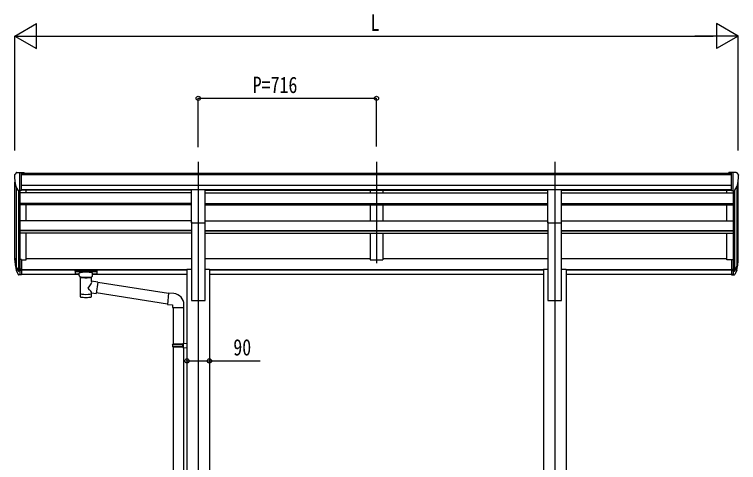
# Model space of a CAD drawing. Units: millimetres, scale not verified. Extents: x -10512 to 10512, y -7425 to 7425.
# Drawn here: x -1713 to 1195, y -2452 to -652 of the extents above; entities that cross this region are included whole.
import ezdxf
from ezdxf.enums import TextEntityAlignment as Align

# ---------------------------------------------------------------- set-up
doc = ezdxf.new("R2010")
doc.units = ezdxf.units.MM
doc.header["$LTSCALE"] = 30
for name, color, linetype in [('0-3_YKK_12', 2, 'Continuous'), ('0-4_YKK_13', 4, 'Continuous'), ('0-5_YKK_A1', 4, 'Continuous'), ('0-6_YKK_D', 6, 'Continuous')]:
    doc.layers.add(name, color=color, linetype=linetype)
doc.styles.add('ＭＳ ゴシック', font='')
doc.styles.get('ＭＳ ゴシック').set_extended_font_data('MS Gothic')

msp = doc.modelspace()

# ---------------------------------------------------------------- linework, layer by layer
at = {"layer": '0-3_YKK_12'}
for p, q in [((-975.35, -1243.93), (-975.35, -1650.72)), ((-259.35, -1243.93), (-259.35, -1650.72)), ((456.65, -1243.93), (456.65, -1650.72)), ((-975.35, -1501.5), (-975.35, -4201.5)), ((456.65, -1501.5), (456.65, -4201.5))]:
    msp.add_line(p, q, dxfattribs=at)
at = {"layer": '0-4_YKK_13'}
for p, q in [((-1713.35, -1296.63), (-1713.35, -1297.25)), ((-1706.44, -1287.82), (-1710.51, -1293.63)), ((-1703.35, -1287.25), (-1705.68, -1287.4)), ((-1703.35, -1287.25), (-1684.85, -1287.25)), ((-1691.35, -1360.24), (-1691.35, -1287.25)), ((-1684.85, -1287.25), (-1674.85, -1287.34)), ((-1684.85, -1359.24), (-1684.85, -1287.25)), ((-1674.85, -1288.86), (-1674.85, -1287.34)), ((1166.15, -1287.25), (1156.15, -1287.34)), ((1156.15, -1288.86), (1156.15, -1287.34)), ((1166.15, -1359.24), (1166.15, -1287.25)), ((1184.65, -1287.25), (1166.15, -1287.25)), ((1172.65, -1360.24), (1172.65, -1287.25)), ((1184.65, -1287.25), (1186.98, -1287.4)), ((1187.74, -1287.82), (1191.81, -1293.63)), ((1194.65, -1296.63), (1194.65, -1297.25)), ((-1698.97, -1358.43), (-1708.25, -1342.36)), ((-1691.35, -1360.24), (-1696.56, -1359.92)), ((-1684.85, -1359.24), (-1691.35, -1359.24)), ((-1002.85, -1355.69), (-947.85, -1355.69)), ((-1002.85, -1489.2), (-1002.85, -1355.69)), ((-947.85, -1489.2), (-947.85, -1355.69)), ((429.15, -1355.69), (484.15, -1355.69)), ((429.15, -1489.2), (429.15, -1355.69)), ((484.15, -1489.2), (484.15, -1355.69)), ((1166.15, -1359.24), (1172.65, -1359.24)), ((1172.65, -1360.24), (1177.86, -1359.92)), ((1180.27, -1358.43), (1189.55, -1342.36)), ((-1002.85, -1489.2), (-947.85, -1489.2)), ((429.15, -1489.2), (484.15, -1489.2)), ((-1691.35, -1636.21), (-1691.35, -1698.09)), ((-1684.85, -1636.21), (-1691.35, -1636.21)), ((-1684.85, -1636.21), (-1684.85, -1697.27)), ((1166.15, -1636.21), (1166.15, -1697.27)), ((1166.15, -1636.21), (1172.65, -1636.21)), ((1172.65, -1636.21), (1172.65, -1698.09)), ((-1708.96, -1662.25), (-1698.79, -1681.42)), ((-1697.78, -1680.17), (-1707.54, -1661.75)), ((-1706.37, -1679.1), (-1698.79, -1696.59)), ((-1691.35, -1680.92), (-1696.48, -1680.92)), ((-1691.35, -1682.92), (-1696.19, -1682.92)), ((-1684.85, -1674.52), (-1691.35, -1674.52)), ((-1684.85, -1679.92), (-1691.35, -1679.92)), ((-1469.85, -1682.98), (-1469.85, -1693.74)), ((-1469.85, -1683.17), (-1469.85, -1684.72)), ((-1467.85, -1682.32), (-1384.85, -1682.32)), ((-1467.85, -1684.5), (-1384.85, -1684.5)), ((-1382.85, -1682.98), (-1382.85, -1693.74)), ((1166.15, -1674.52), (1172.65, -1674.52)), ((1166.15, -1679.92), (1172.65, -1679.92)), ((1172.65, -1680.92), (1177.78, -1680.92)), ((1172.65, -1682.92), (1177.5, -1682.92)), ((1179.08, -1680.17), (1188.84, -1661.75)), ((1190.26, -1662.25), (1180.09, -1681.42)), ((1187.67, -1679.1), (1180.09, -1696.59)), ((-1691.35, -1698.09), (-1696.19, -1698.09)), ((-1684.85, -1697.27), (-1691.35, -1697.27)), ((-1467.85, -1694.41), (-1453.35, -1694.41)), ((-1453.35, -1701.21), (-1453.35, -1690.94)), ((-1449.25, -1705.71), (-1449.27, -1786.01)), ((-1403.45, -1723.29), (-1403.45, -1705.7)), ((-1399.35, -1701.21), (-1399.35, -1690.94)), ((-1399.35, -1694.41), (-1384.85, -1694.41)), ((1166.15, -1697.27), (1172.65, -1697.27)), ((1172.65, -1698.09), (1177.5, -1698.09)), ((-1378.23, -1727.19), (-1403.45, -1723.28)), ((-1378.23, -1727.19), (-1385.25, -1772.45)), ((-1094.64, -1773.25), (-1378.54, -1729.21)), ((-1403.43, -1786.01), (-1403.45, -1769.38)), ((-1403.45, -1769.63), (-1385.25, -1772.45)), ((-1098.31, -1815.19), (-1384.98, -1770.71)), ((-1073.63, -1773.07), (-1094.46, -1771.24)), ((-1078.55, -1828.81), (-1032.55, -1828.81)), ((-1076.55, -1828.81), (-1076.55, -1975.56)), ((-1034.55, -1828.81), (-1034.55, -1973)), ((-1032.55, -1828.81), (-1032.55, -1817.9)), ((-1078.55, -1977.56), (-1077.55, -1975.56)), ((-1077.55, -1975.56), (-1034.55, -1975.56)), ((-1039.03, -1977.56), (-1039.46, -1975.56)), ((-1036.55, -1973.06), (-1020.55, -1972.59)), ((-1036.55, -1975.06), (-1036.55, -1973.06)), ((-1036.55, -1975.06), (-1034.55, -1975.06)), ((-1020.55, -1972.59), (-1020.55, -1990.53)), ((-1078.55, -1977.56), (-1034.55, -1977.56)), ((-1078.55, -1977.56), (-1078.55, -1985.56)), ((-1078.55, -1985.56), (-1034.55, -1985.56)), ((-1078.55, -1985.56), (-1077.55, -1987.56)), ((-1077.55, -1987.56), (-1034.55, -1987.56)), ((-1076.55, -1987.56), (-1076.55, -2731.75)), ((-1036.55, -1990.06), (-1036.55, -1988.06)), ((-1036.55, -1990.06), (-1020.55, -1990.53)), ((-1034.55, -1990.12), (-1034.55, -2729.19))]:
    msp.add_line(p, q, dxfattribs=at)
for points in [[(-1469.85, -1682.98), (-1469.81, -1682.79), (-1469.73, -1682.65), (-1469.63, -1682.56), (-1469.53, -1682.5), (-1469.41, -1682.45), (-1469.12, -1682.39), (-1468.63, -1682.34), (-1468.08, -1682.32), (-1467.85, -1682.32)], [(-1384.85, -1682.32), (-1384.5, -1682.32), (-1383.97, -1682.35), (-1383.52, -1682.4), (-1383.21, -1682.48), (-1383.04, -1682.58), (-1382.92, -1682.71), (-1382.86, -1682.89), (-1382.85, -1682.98)], [(-1469.85, -1693.74), (-1469.81, -1693.94), (-1469.73, -1694.08), (-1469.63, -1694.17), (-1469.53, -1694.23), (-1469.41, -1694.27), (-1469.12, -1694.34), (-1468.63, -1694.38), (-1468.08, -1694.4), (-1467.85, -1694.41)], [(-1453.31, -1701.16), (-1453.33, -1701.51), (-1453.09, -1702.47), (-1452.57, -1703.35), (-1451.76, -1704.19), (-1450.65, -1704.99), (-1449.25, -1705.71)], [(-1403.45, -1705.7), (-1403.22, -1705.61), (-1401.86, -1704.87), (-1400.75, -1704.03), (-1399.99, -1703.16), (-1399.53, -1702.26), (-1399.36, -1701.38)], [(-1384.85, -1694.41), (-1384.5, -1694.4), (-1383.97, -1694.38), (-1383.52, -1694.33), (-1383.21, -1694.25), (-1383.04, -1694.15), (-1382.92, -1694.01), (-1382.86, -1693.83), (-1382.85, -1693.74)], [(-1094.46, -1771.24), (-1098.47, -1817.07), (-1078.55, -1818.81), (-1078.55, -1828.81)], [(-1036.55, -1988.06), (-1034.55, -1988.06), (-1034.55, -1975.06)], [(-1039.03, -1977.56), (-1039.03, -1985.56), (-1039.46, -1987.56)]]:
    msp.add_lwpolyline(points, dxfattribs=at)
for centre, radius, start, end in [((-1710.35, -1296.63), 3, 93, 180), ((-1511.35, -1297.25), 202, 180, 192.90261), ((-1705.62, -1288.4), 1, 93.5, 145), ((1186.92, -1288.4), 1, 35, 86.5), ((992.65, -1297.25), 202, 347.09739, 0), ((1191.65, -1296.63), 3, 0, 87), ((-1696.38, -1356.93), 3, 210, 266.5), ((1177.68, -1356.93), 3, 273.5, 330), ((-1622.69, -1640.08), 89.07, 174.49576, 194.41188), ((-1623.4, -1635.8), 88.05, 177.22392, 197.21071), ((-1578.13, -1643.02), 133.22, 183.27987, 195.71302), ((1059.43, -1643.02), 133.22, 344.28698, 356.72013), ((1104.7, -1635.8), 88.05, 342.78929, 2.77608), ((1103.99, -1640.08), 89.07, 345.58812, 5.50424), ((-1696.19, -1679.92), 3, 210, 270), ((-1696.48, -1679.42), 1.5, 210, 270), ((1177.5, -1679.92), 3, 270, 330), ((1177.78, -1679.42), 1.5, 270, 330), ((-1696.19, -1695.09), 3, 210, 270), ((1177.5, -1695.09), 3, 270, 330), ((-1077.55, -1817.9), 45, 0, 85)]:
    msp.add_arc(centre, radius, start, end, dxfattribs=at)
for centre, major_axis, ratio, start_param, end_param in [((-1467.85, -1684.72), (2, 0), 0.109601, 1.5707963, 3.1415927), ((-1384.85, -1684.72), (2, 0), 0.109601, 0, 1.5707963), ((-1426.35, -1690.94), (27, 0), 0.122176, 6.2831853, 9.424778), ((-1426.34, -1706.17), (-22.91, 0.42), 0.072511, 0.0008029, 1.5715993), ((-1426.34, -1707.79), (-22.91, 0.42), 0.072511, 0.0008029, 1.5715993), ((-1426.36, -1706.17), (22.92, 0.42), 0.07247, 4.71158, 6.2823764), ((-1426.36, -1707.79), (22.92, 0.42), 0.07247, 4.71158, 6.2823764), ((-1415.35, -1701.21), (16, 0), 0.361356, 6.2636979, 6.2831853), ((-1426.35, -1749.83), (-22.81, -26.62), 0.234429, 1.6855472, 3.1268519), ((-1426.35, -1773.57), (22.91, 0), 0.122865, 3.1415927, 6.2831853), ((-1423.79, -1747.18), (20.32, -22.25), 0.045535, 0.0389954, 1.3075346), ((-1426.35, -1786.01), (22.92, 0), 0.101955, 3.1415499, 6.2833984)]:
    msp.add_ellipse(centre, major_axis=major_axis, ratio=ratio, start_param=start_param, end_param=end_param, dxfattribs=at)
at = {"layer": '0-5_YKK_A1'}
for p, q in [((-1684.85, -1288.86), (1166.15, -1288.86)), ((-1684.85, -1294.21), (1166.15, -1294.21)), ((-1711.35, -1638.38), (-1711.35, -1325.61)), ((1192.65, -1638.38), (1192.65, -1325.61)), ((-1707.07, -1344.41), (-1707.07, -1662.64)), ((-1697.35, -1359.76), (-1697.35, -1680.64)), ((-1691.35, -1360.24), (-1691.35, -1636.21)), ((-1684.85, -1337.73), (1166.15, -1337.73)), ((-1684.85, -1355.41), (1166.15, -1355.41)), ((-1002.85, -1357.78), (-1684.85, -1357.78)), ((-1666.35, -1369.03), (-1666.35, -1357.78)), ((-947.85, -1357.78), (429.15, -1357.78)), ((-284.35, -1357.85), (-284.35, -1369.03)), ((-234.35, -1357.85), (-234.35, -1369.03)), ((484.15, -1357.78), (1166.15, -1357.78)), ((1147.65, -1369.03), (1147.65, -1357.78)), ((1172.65, -1360.24), (1172.65, -1636.21)), ((1178.65, -1359.76), (1178.65, -1680.64)), ((1188.37, -1344.41), (1188.37, -1662.64)), ((-1002.85, -1369.03), (-1691.35, -1369.03)), ((-947.85, -1369.03), (429.15, -1369.03)), ((484.15, -1369.03), (1172.65, -1369.03)), ((-1002.85, -1410.96), (-1691.35, -1410.96)), ((-1002.85, -1412.46), (-1691.35, -1412.46)), ((-1002.85, -1416.66), (-1691.35, -1416.66)), ((-1666.35, -1480.39), (-1666.35, -1416.66)), ((-947.85, -1410.96), (429.15, -1410.96)), ((-947.85, -1412.46), (429.15, -1412.46)), ((-947.85, -1416.66), (429.15, -1416.66)), ((-284.35, -1416.66), (-284.35, -1480.39)), ((-234.35, -1416.66), (-234.35, -1480.39)), ((484.15, -1410.96), (1172.65, -1410.96)), ((484.15, -1412.46), (1172.65, -1412.46)), ((484.15, -1416.66), (1172.65, -1416.66)), ((1147.65, -1480.39), (1147.65, -1416.66)), ((-1002.86, -1480.39), (-1691.35, -1480.39)), ((-947.84, -1480.39), (429.16, -1480.39)), ((484.16, -1480.39), (1172.65, -1480.39)), ((-1002.85, -1484.71), (-1002.85, -1801.5)), ((-947.85, -1801.5), (-947.85, -1484.71)), ((429.15, -1484.71), (429.15, -1801.5)), ((484.15, -1801.5), (484.15, -1484.71)), ((-1002.85, -1519.83), (-1691.35, -1519.83)), ((-1002.85, -1521.31), (-1691.35, -1521.31)), ((-1002.85, -1530.57), (-1691.35, -1530.57)), ((-1666.35, -1637.04), (-1666.35, -1530.57)), ((-947.85, -1519.83), (429.15, -1519.83)), ((-947.85, -1521.31), (429.15, -1521.31)), ((-947.85, -1530.57), (429.15, -1530.57)), ((-284.35, -1530.57), (-284.35, -1637.05)), ((-234.35, -1530.57), (-234.35, -1637.05)), ((484.15, -1519.83), (1172.65, -1519.83)), ((484.15, -1521.31), (1172.65, -1521.31)), ((484.15, -1530.57), (1172.65, -1530.57)), ((1147.65, -1637.04), (1147.65, -1530.57)), ((-1684.85, -1637.04), (-1666.35, -1637.04)), ((-1666.35, -1632.24), (-1002.85, -1632.24)), ((-947.85, -1632.24), (-284.35, -1632.24)), ((-284.35, -1637.05), (-234.35, -1637.05)), ((-234.35, -1632.24), (429.15, -1632.24)), ((484.15, -1632.24), (1147.65, -1632.24)), ((1166.15, -1637.04), (1147.65, -1637.04)), ((-1684.85, -1676.33), (-1020.55, -1676.33)), ((-1684.85, -1677.73), (-1020.55, -1677.73)), ((-1020.55, -1675.12), (-1020.55, -3376.5)), ((-1020.55, -1675.12), (-1002.85, -1675.12)), ((-947.85, -1675.12), (-930.15, -1675.12)), ((-930.15, -1675.12), (-930.15, -3376.5)), ((-930.15, -1676.33), (411.45, -1676.33)), ((-930.15, -1677.73), (411.45, -1677.73)), ((411.45, -1675.12), (429.15, -1675.12)), ((411.45, -1675.12), (411.45, -3376.5)), ((484.15, -1675.12), (501.85, -1675.12)), ((501.85, -1675.12), (501.85, -3376.5)), ((501.85, -1676.33), (1172.65, -1676.33)), ((501.85, -1677.73), (1172.65, -1677.73)), ((-1684.85, -1695.1), (-1453.35, -1695.1)), ((-1399.35, -1695.1), (-1020.55, -1695.1)), ((-930.15, -1695.1), (411.45, -1695.1)), ((501.85, -1695.1), (1172.65, -1695.1)), ((-1002.85, -1801.5), (-947.85, -1801.5)), ((429.15, -1801.5), (484.15, -1801.5))]:
    msp.add_line(p, q, dxfattribs=at)
at = {"layer": '0-6_YKK_D'}
for p, q in [((-1711.35, -738.86), (-1624.75, -688.86)), ((-1624.75, -788.86), (-1624.75, -688.86)), ((1192.65, -738.86), (1106.05, -688.86)), ((1106.05, -688.86), (1106.05, -788.86)), ((-1711.35, -1198.43), (-1711.35, -737.86)), ((-1711.35, -738.86), (-1624.75, -788.86)), ((-1711.35, -738.86), (-1538.14, -738.86)), ((-1611.35, -738.86), (1092.65, -738.86)), ((1192.65, -738.86), (1019.45, -738.86)), ((1192.65, -738.86), (1106.05, -788.86)), ((1192.65, -1198.43), (1192.65, -737.86)), ((-975.35, -1185.48), (-975.35, -987.86)), ((-259.35, -1182.59), (-259.35, -987.86)), ((-975.35, -988.86), (-259.35, -988.86)), ((-1020.55, -2044.49), (-1020.55, -2042.43)), ((-930.15, -2044.49), (-930.15, -2042.43))]:
    msp.add_line(p, q, dxfattribs=at)
msp.add_lwpolyline([(-1020.55, -2043.43), (-930.15, -2043.43), (-727.22, -2043.43)], dxfattribs=at)
for centre in [(-975.35, -988.86), (-259.35, -988.86), (-1020.55, -2043.43), (-930.15, -2043.43)]:
    msp.add_circle(centre, 8.5, dxfattribs=at)

# ---------------------------------------------------------------- texts
at = {"layer": '0-6_YKK_D', "style": 'ＭＳ ゴシック', "width": 0.8}
for s, p in [('L', (-283.35, -737.86)), ('P=716', (-756.55, -987.52)), ('90', (-834.48, -2041.76))]:
    msp.add_text(s, height=65.98, dxfattribs=at).set_placement(p, align=Align.BOTTOM_LEFT)

doc.saveas('drawing.dxf')
